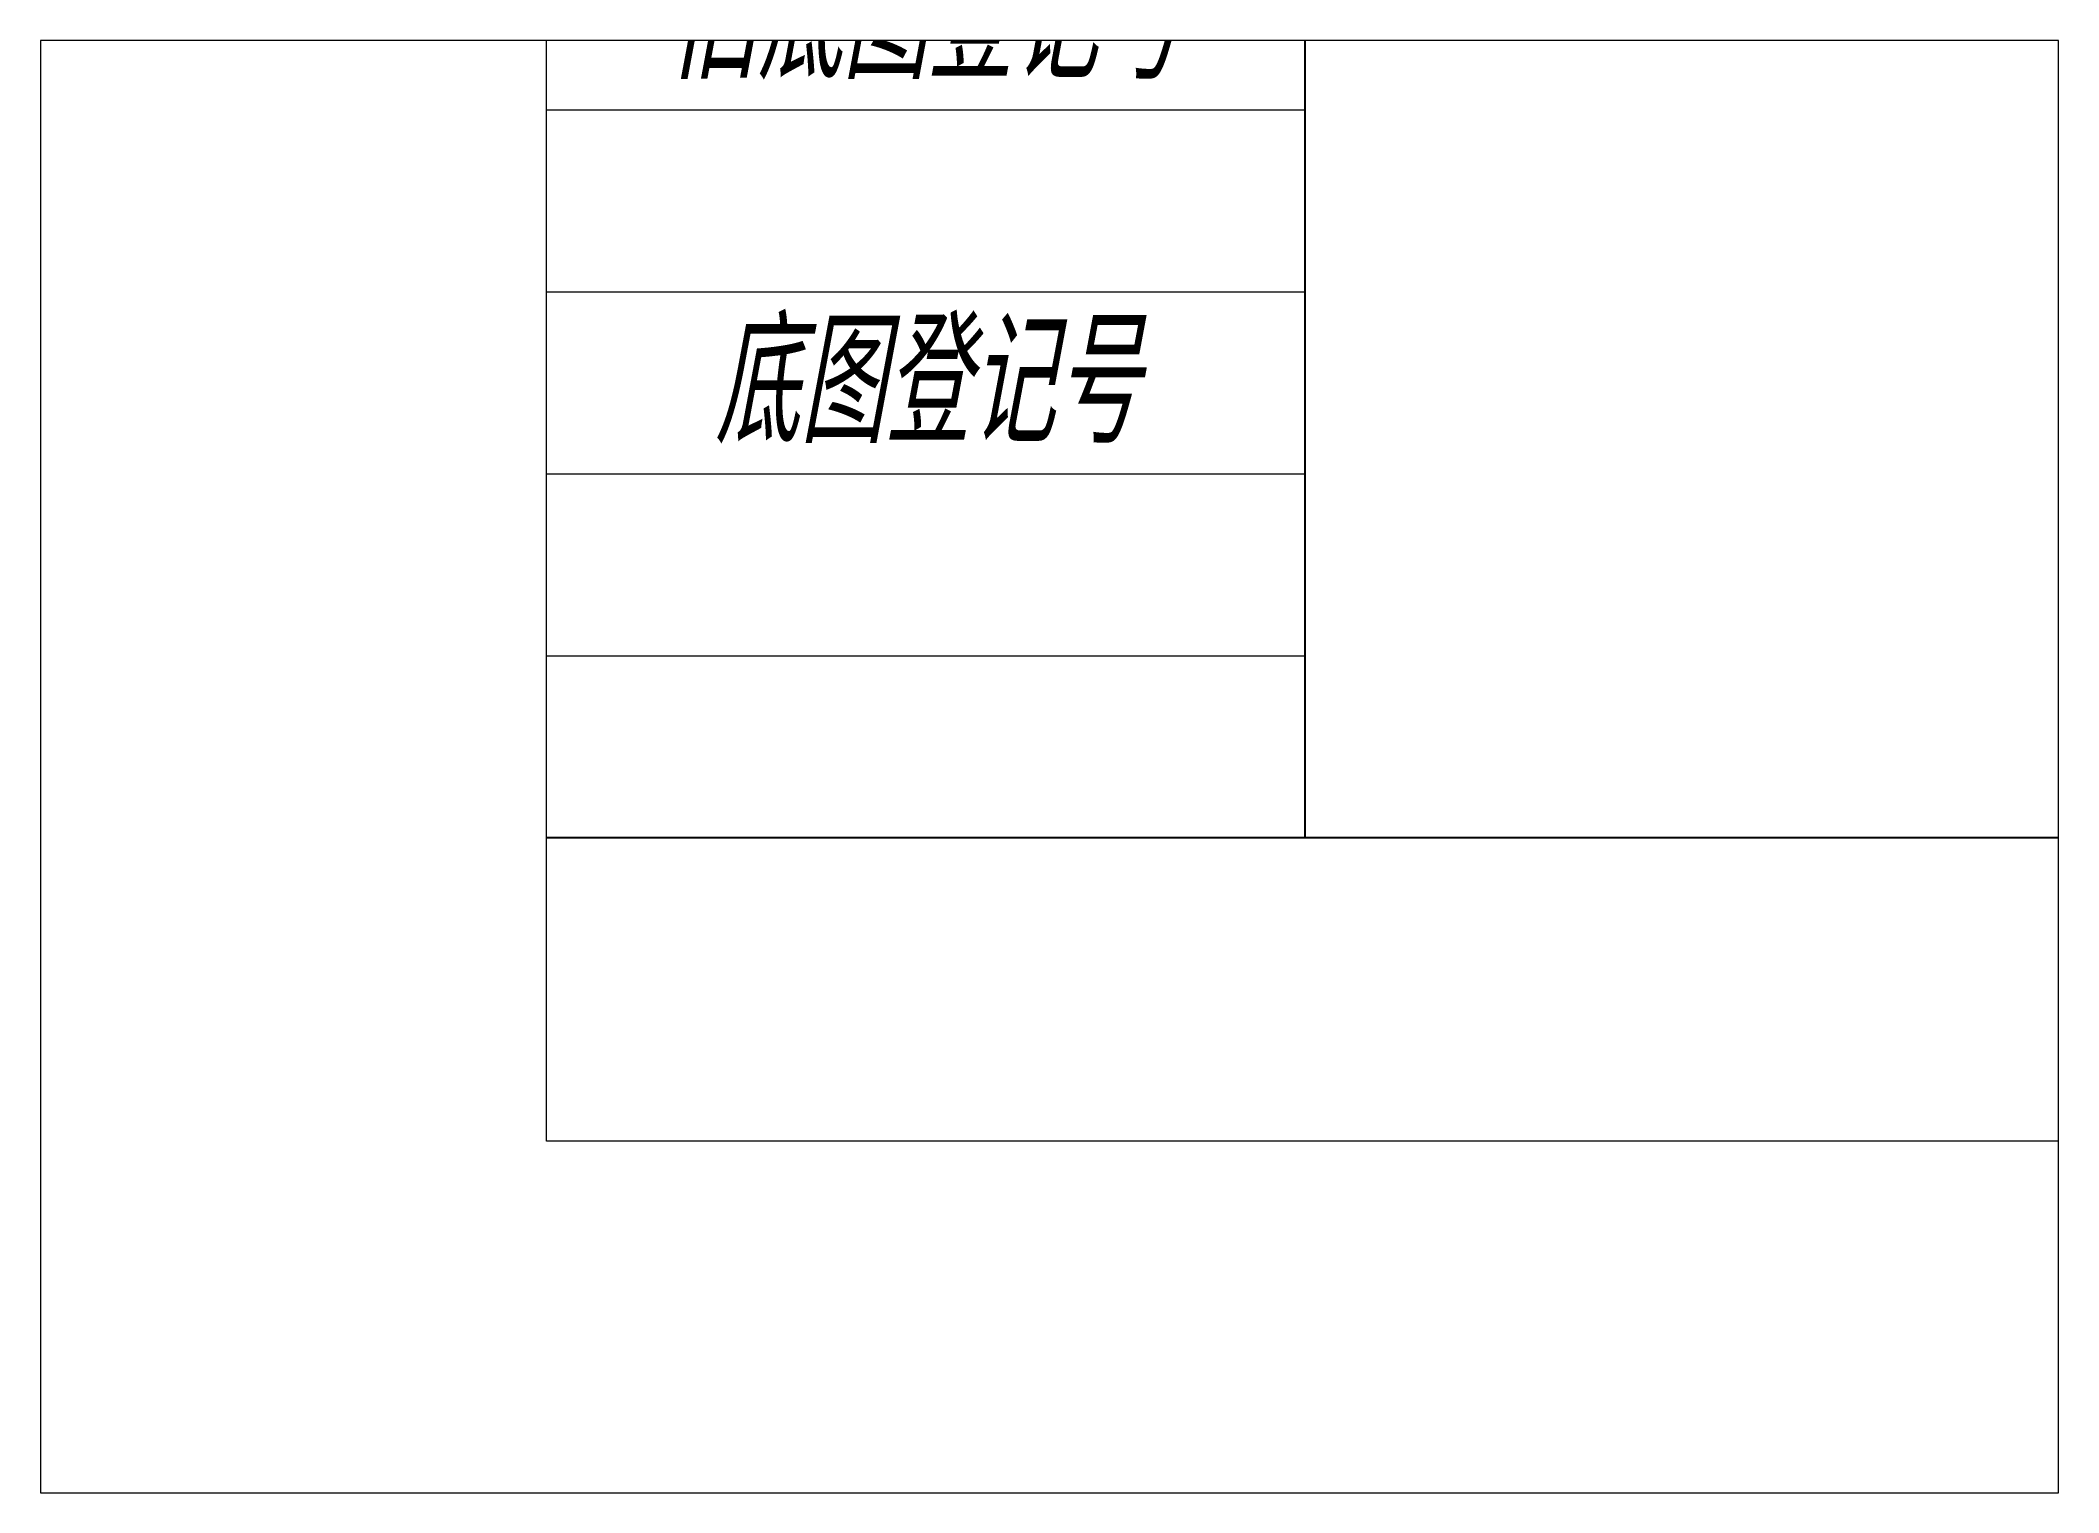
# Paper-space layout 'A4' of a CAD drawing. Header units: millimetres. Extents: x 0 to 281, y 0 to 202.
# The model-space entities are those that its viewports show. They can reach past a viewport. Long polylines and large blocks are cut down to what shows.
import ezdxf

# ---------------------------------------------------------------- set-up
doc = ezdxf.new("R2010")
doc.units = ezdxf.units.MM
for name, color, linetype, lineweight in [('RAHM2', 1, 'Continuous', 18), ('RAHM3', 2, 'Continuous', 18), ('TILE1', 5, 'Continuous', 18)]:
    doc.layers.add(name, color=color, linetype=linetype, lineweight=lineweight)
doc.styles.add('HZ', font='gbeitc.shx', dxfattribs={"width": 0.7, "bigfont": 'hztxt.shx'})
doc.styles.get("Standard").update_dxf_attribs({"font": 'gbeitc.shx', "bigfont": 'hztxt.shx'})

# ---------------------------------------------------------------- blocks, each defined once
blk = doc.blocks.new('GB-A1')
blk.add_line((25, 10), (0, 10))
blk.add_lwpolyline([(25, 10), (25, 584), (831, 584), (831, 10)], close=True)
at = {"layer": 'RAHM2'}
for p, q in [((25, 34), (0, 34)), ((25, 22), (0, 22)), ((25, 16), (0, 16))]:
    blk.add_line(p, q, dxfattribs=at)
at = {"layer": 'RAHM3'}
blk.add_line((25, 28), (0, 28), dxfattribs=at)
at = {"layer": 'TILE1'}
blk.add_line((0, 0), (0, 594), dxfattribs=at)
blk.add_lwpolyline([(0, 594), (841, 594), (841, 0), (0, 0)], dxfattribs=at)
for tag, p in [('MAX', (841, 594)), ('RU', (831, 584)), ('INSERT', (831, 10))]:
    blk.add_attdef(tag, p, '', height=3.5)
at = {"layer": 'RAHM2', "char_height": 4, "attachment_point": 8, "style": 'HZ'}
for s, insert, width in [('旧底图登记号', (12.5, 35), 34.99104), ('底图登记号', (12.5, 23), 29.1552)]:
    blk.add_mtext(s, dxfattribs=dict(at, insert=insert, width=width))

msp = doc.modelspace()

# ---------------------------------------------------------------- block references
at = {"xscale": 8, "yscale": 8, "zscale": 8}
msp.add_blockref('GB-A1', (77.406, 49.477), dxfattribs=at)

psp = doc.layouts.new('A4')

# ---------------------------------------------------------------- viewports
at = {"layer": '0'}
psp.add_viewport(center=(140.16, 100.69), size=(281.02, 202.2952), view_center_point=(209.9827, 148.3271), view_height=383.042362, dxfattribs=at)

doc.saveas('drawing.dxf')
